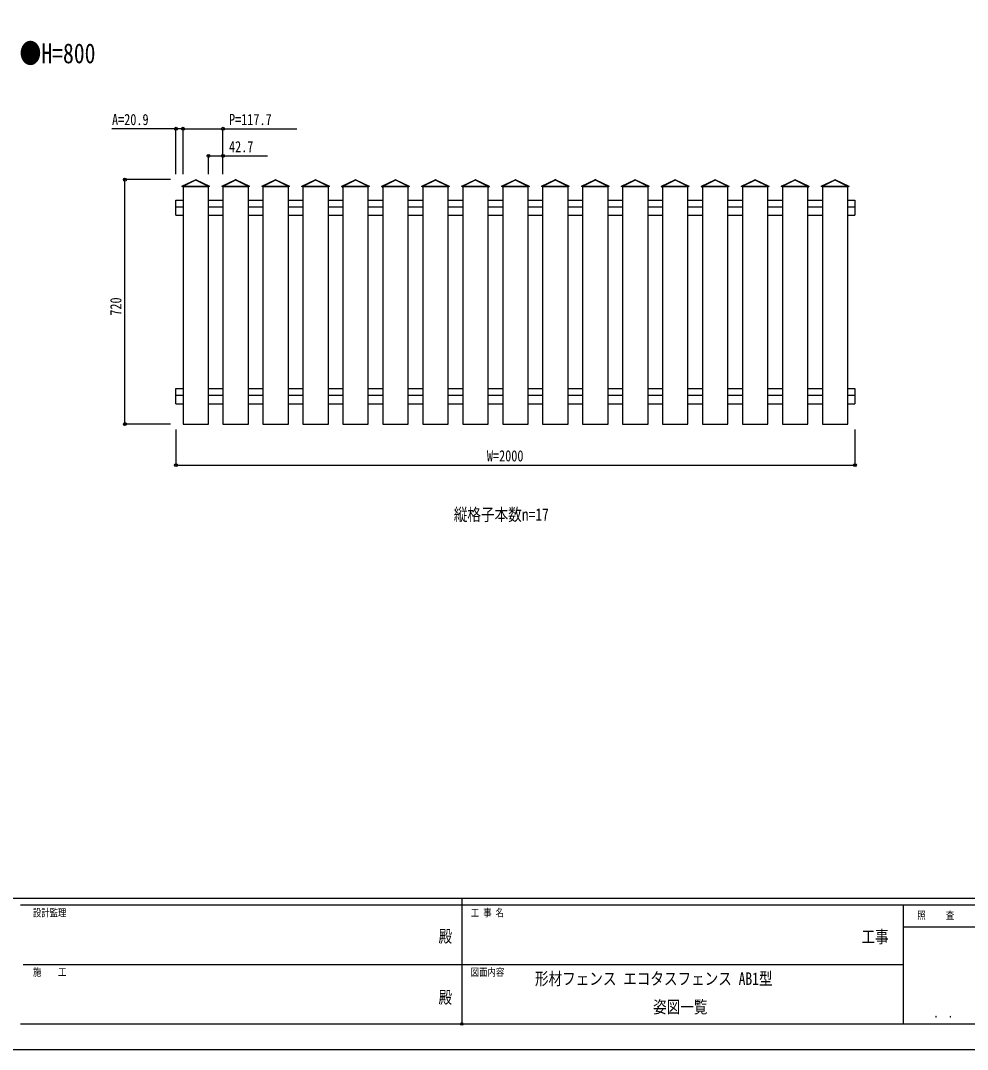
# Model space of a CAD drawing. Units: millimetres, scale not verified. Extents: x -4205 to 4205, y -2970 to 2970.
# Drawn here: x -1305 to 1484, y -2970 to 61 of the extents above; entities that cross this region are included whole.
import ezdxf
from ezdxf.enums import TextEntityAlignment as Align

# ---------------------------------------------------------------- set-up
doc = ezdxf.new("R2010")
doc.units = ezdxf.units.MM
doc.header["$LTSCALE"] = 16
doc.header["$PDMODE"] = 32
doc.header["$PDSIZE"] = 8
for name, color, linetype in [('0-1_USER1', 3, 'Continuous'), ('0-2_YKK_A1', 4, 'Continuous'), ('0-3_YKK_D', 6, 'Continuous'), ('0-4_YKK_ZWAK', 7, 'Continuous')]:
    doc.layers.add(name, color=color, linetype=linetype)
doc.styles.add('ＭＳ ゴシック', font='')
doc.styles.get('ＭＳ ゴシック').set_extended_font_data('MS Gothic')

msp = doc.modelspace()

# ---------------------------------------------------------------- linework, layer by layer
at = {"layer": '0-2_YKK_A1'}
for p, q in [((-829.43, -426.91), (-790.01, -407.81)), ((-789.36, -409.16), (-828.77, -428.26)), ((-749.07, -428.26), (-788.49, -409.16)), ((-787.83, -407.81), (-748.42, -426.91)), ((-711.73, -426.91), (-672.31, -407.81)), ((-671.66, -409.16), (-711.07, -428.26)), ((-631.37, -428.26), (-670.79, -409.16)), ((-670.13, -407.81), (-630.72, -426.91)), ((-594.03, -426.91), (-554.61, -407.81)), ((-553.96, -409.16), (-593.37, -428.26)), ((-513.67, -428.26), (-553.09, -409.16)), ((-552.43, -407.81), (-513.02, -426.91)), ((-476.23, -426.91), (-436.82, -407.81)), ((-436.16, -409.16), (-475.58, -428.26)), ((-395.87, -428.26), (-435.29, -409.16)), ((-434.64, -407.81), (-395.22, -426.91)), ((-358.53, -426.91), (-319.12, -407.81)), ((-318.46, -409.16), (-357.88, -428.26)), ((-278.17, -428.26), (-317.59, -409.16)), ((-316.94, -407.81), (-277.52, -426.91)), ((-240.83, -426.91), (-201.42, -407.81)), ((-200.76, -409.16), (-240.18, -428.26)), ((-160.47, -428.26), (-199.89, -409.16)), ((-199.24, -407.81), (-159.82, -426.91)), ((-123.13, -426.91), (-83.72, -407.81)), ((-83.06, -409.16), (-122.48, -428.26)), ((-42.77, -428.26), (-82.19, -409.16)), ((-81.54, -407.81), (-42.12, -426.91)), ((-5.43, -426.91), (33.98, -407.81)), ((34.64, -409.16), (-4.78, -428.26)), ((74.93, -428.26), (35.51, -409.16)), ((36.16, -407.81), (75.58, -426.91)), ((112.27, -426.91), (151.68, -407.81)), ((152.34, -409.16), (112.92, -428.26)), ((192.63, -428.26), (153.21, -409.16)), ((153.86, -407.81), (193.28, -426.91)), ((229.97, -426.91), (269.38, -407.81)), ((270.04, -409.16), (230.62, -428.26)), ((310.33, -428.26), (270.91, -409.16)), ((271.56, -407.81), (310.98, -426.91)), ((347.67, -426.91), (387.08, -407.81)), ((387.74, -409.16), (348.32, -428.26)), ((428.03, -428.26), (388.61, -409.16)), ((389.26, -407.81), (428.68, -426.91)), ((465.37, -426.91), (504.78, -407.81)), ((505.44, -409.16), (466.02, -428.26)), ((545.73, -428.26), (506.31, -409.16)), ((506.96, -407.81), (546.38, -426.91)), ((583.07, -426.91), (622.48, -407.81)), ((623.14, -409.16), (583.72, -428.26)), ((663.43, -428.26), (624.01, -409.16)), ((624.66, -407.81), (664.08, -426.91)), ((700.77, -426.91), (740.18, -407.81)), ((740.84, -409.16), (701.42, -428.26)), ((781.13, -428.26), (741.71, -409.16)), ((742.36, -407.81), (781.78, -426.91)), ((818.47, -426.91), (857.88, -407.81)), ((858.54, -409.16), (819.12, -428.26)), ((898.83, -428.26), (859.41, -409.16)), ((860.06, -407.81), (899.48, -426.91)), ((936.17, -426.91), (975.58, -407.81)), ((976.24, -409.16), (936.82, -428.26)), ((1016.53, -428.26), (977.11, -409.16)), ((977.76, -407.81), (1017.18, -426.91)), ((1053.87, -426.91), (1093.28, -407.81)), ((1093.94, -409.16), (1054.52, -428.26)), ((1134.23, -428.26), (1094.81, -409.16)), ((1095.46, -407.81), (1134.88, -426.91)), ((-829.04, -428.17), (-829.52, -427.18)), ((-827.32, -427.56), (-750.52, -427.56)), ((-826.33, -427.56), (-826.33, -1127.56)), ((-751.33, -427.56), (-826.33, -427.56)), ((-748.33, -427.18), (-748.8, -428.17)), ((-711.34, -428.17), (-711.82, -427.18)), ((-709.62, -427.56), (-632.82, -427.56)), ((-708.63, -427.56), (-708.63, -1127.56)), ((-633.63, -427.56), (-708.63, -427.56)), ((-630.63, -427.18), (-631.1, -428.17)), ((-593.64, -428.17), (-594.12, -427.18)), ((-591.92, -427.56), (-515.12, -427.56)), ((-590.93, -427.56), (-590.93, -1127.56)), ((-515.93, -427.56), (-590.93, -427.56)), ((-512.93, -427.18), (-513.4, -428.17)), ((-475.84, -428.17), (-476.32, -427.18)), ((-474.13, -427.56), (-397.33, -427.56)), ((-473.23, -427.56), (-473.23, -1127.56)), ((-398.23, -427.56), (-473.23, -427.56)), ((-395.13, -427.18), (-395.61, -428.17)), ((-358.14, -428.17), (-358.62, -427.18)), ((-356.43, -427.56), (-279.63, -427.56)), ((-355.53, -427.56), (-355.53, -1127.56)), ((-280.53, -427.56), (-355.53, -427.56)), ((-277.43, -427.18), (-277.91, -428.17)), ((-240.44, -428.17), (-240.92, -427.18)), ((-238.73, -427.56), (-161.93, -427.56)), ((-237.83, -427.56), (-237.83, -1127.56)), ((-162.83, -427.56), (-237.83, -427.56)), ((-159.73, -427.18), (-160.21, -428.17)), ((-122.74, -428.17), (-123.22, -427.18)), ((-121.03, -427.56), (-44.23, -427.56)), ((-120.13, -427.56), (-120.13, -1127.56)), ((-45.13, -427.56), (-120.13, -427.56)), ((-42.03, -427.18), (-42.51, -428.17)), ((-5.04, -428.17), (-5.52, -427.18)), ((-3.33, -427.56), (73.47, -427.56)), ((-2.43, -427.56), (-2.43, -1127.56)), ((72.57, -427.56), (-2.43, -427.56)), ((75.67, -427.18), (75.19, -428.17)), ((112.66, -428.17), (112.18, -427.18)), ((114.37, -427.56), (191.17, -427.56)), ((115.27, -427.56), (115.27, -1127.56)), ((190.27, -427.56), (115.27, -427.56)), ((193.37, -427.18), (192.89, -428.17)), ((230.36, -428.17), (229.88, -427.18)), ((232.07, -427.56), (308.87, -427.56)), ((232.97, -427.56), (232.97, -1127.56)), ((307.97, -427.56), (232.97, -427.56)), ((311.07, -427.18), (310.59, -428.17)), ((348.06, -428.17), (347.58, -427.18)), ((349.77, -427.56), (426.57, -427.56)), ((350.67, -427.56), (350.67, -1127.56)), ((425.67, -427.56), (350.67, -427.56)), ((428.77, -427.18), (428.29, -428.17)), ((465.76, -428.17), (465.28, -427.18)), ((467.47, -427.56), (544.27, -427.56)), ((468.37, -427.56), (468.37, -1127.56)), ((543.37, -427.56), (468.37, -427.56)), ((546.47, -427.18), (545.99, -428.17)), ((583.46, -428.17), (582.98, -427.18)), ((585.17, -427.56), (661.97, -427.56)), ((586.07, -427.56), (586.07, -1127.56)), ((661.07, -427.56), (586.07, -427.56)), ((664.17, -427.18), (663.69, -428.17)), ((701.16, -428.17), (700.68, -427.18)), ((702.87, -427.56), (779.67, -427.56)), ((703.77, -427.56), (703.77, -1127.56)), ((778.77, -427.56), (703.77, -427.56)), ((781.87, -427.18), (781.39, -428.17)), ((818.86, -428.17), (818.38, -427.18)), ((820.57, -427.56), (897.37, -427.56)), ((821.47, -427.56), (821.47, -1127.56)), ((896.47, -427.56), (821.47, -427.56)), ((899.57, -427.18), (899.09, -428.17)), ((936.56, -428.17), (936.08, -427.18)), ((938.27, -427.56), (1015.07, -427.56)), ((939.17, -427.56), (939.17, -1127.56)), ((1014.17, -427.56), (939.17, -427.56)), ((1017.27, -427.18), (1016.79, -428.17)), ((1054.26, -428.17), (1053.78, -427.18)), ((1055.97, -427.56), (1132.77, -427.56)), ((1056.87, -427.56), (1056.87, -1127.56)), ((1131.87, -427.56), (1056.87, -427.56)), ((1134.97, -427.18), (1134.49, -428.17)), ((-847.23, -467.56), (-826.33, -467.56)), ((-847.23, -487.56), (-847.23, -467.56)), ((-751.33, -467.56), (-708.63, -467.56)), ((-633.63, -467.56), (-590.93, -467.56)), ((-515.93, -467.56), (-473.23, -467.56)), ((-398.23, -467.56), (-355.53, -467.56)), ((-280.53, -467.56), (-237.83, -467.56)), ((-162.83, -467.56), (-120.13, -467.56)), ((-45.13, -467.56), (-2.43, -467.56)), ((72.57, -467.56), (115.27, -467.56)), ((190.27, -467.56), (232.97, -467.56)), ((307.97, -467.56), (350.67, -467.56)), ((425.67, -467.56), (468.37, -467.56)), ((543.37, -467.56), (586.07, -467.56)), ((661.07, -467.56), (703.77, -467.56)), ((778.77, -467.56), (821.47, -467.56)), ((896.47, -467.56), (939.17, -467.56)), ((1014.17, -467.56), (1056.87, -467.56)), ((1131.87, -467.56), (1152.77, -467.56)), ((1152.77, -467.56), (1152.77, -487.56)), ((-847.23, -487.56), (-826.33, -487.56)), ((-847.23, -512.56), (-847.23, -487.56)), ((-847.23, -512.56), (-826.33, -512.56)), ((-751.33, -487.56), (-708.63, -487.56)), ((-751.33, -512.56), (-708.63, -512.56)), ((-633.63, -487.56), (-590.93, -487.56)), ((-633.63, -512.56), (-590.93, -512.56)), ((-515.93, -487.56), (-473.23, -487.56)), ((-515.93, -512.56), (-473.23, -512.56)), ((-398.23, -487.56), (-355.53, -487.56)), ((-398.23, -512.56), (-355.53, -512.56)), ((-280.53, -487.56), (-237.83, -487.56)), ((-280.53, -512.56), (-237.83, -512.56)), ((-162.83, -487.56), (-120.13, -487.56)), ((-162.83, -512.56), (-120.13, -512.56)), ((-45.13, -487.56), (-2.43, -487.56)), ((-45.13, -512.56), (-2.43, -512.56)), ((72.57, -487.56), (115.27, -487.56)), ((72.57, -512.56), (115.27, -512.56)), ((190.27, -487.56), (232.97, -487.56)), ((190.27, -512.56), (232.97, -512.56)), ((307.97, -487.56), (350.67, -487.56)), ((307.97, -512.56), (350.67, -512.56)), ((425.67, -487.56), (468.37, -487.56)), ((425.67, -512.56), (468.37, -512.56)), ((543.37, -487.56), (586.07, -487.56)), ((543.37, -512.56), (586.07, -512.56)), ((661.07, -487.56), (703.77, -487.56)), ((661.07, -512.56), (703.77, -512.56)), ((778.77, -487.56), (821.47, -487.56)), ((778.77, -512.56), (821.47, -512.56)), ((896.47, -487.56), (939.17, -487.56)), ((896.47, -512.56), (939.17, -512.56)), ((1014.17, -487.56), (1056.87, -487.56)), ((1014.17, -512.56), (1056.87, -512.56)), ((1131.87, -487.56), (1152.77, -487.56)), ((1131.87, -512.56), (1152.77, -512.56)), ((1152.77, -487.56), (1152.77, -512.56)), ((-847.23, -1022.56), (-826.33, -1022.56)), ((-847.23, -1067.56), (-847.23, -1022.56)), ((-751.33, -1022.56), (-708.63, -1022.56)), ((-633.63, -1022.56), (-590.93, -1022.56)), ((-515.93, -1022.56), (-473.23, -1022.56)), ((-398.23, -1022.56), (-355.53, -1022.56)), ((-280.53, -1022.56), (-237.83, -1022.56)), ((-162.83, -1022.56), (-120.13, -1022.56)), ((-45.13, -1022.56), (-2.43, -1022.56)), ((72.57, -1022.56), (115.27, -1022.56)), ((190.27, -1022.56), (232.97, -1022.56)), ((307.97, -1022.56), (350.67, -1022.56)), ((425.67, -1022.56), (468.37, -1022.56)), ((543.37, -1022.56), (586.07, -1022.56)), ((661.07, -1022.56), (703.77, -1022.56)), ((778.77, -1022.56), (821.47, -1022.56)), ((896.47, -1022.56), (939.17, -1022.56)), ((1014.17, -1022.56), (1056.87, -1022.56)), ((1131.87, -1022.56), (1152.77, -1022.56)), ((1152.77, -1022.56), (1152.77, -1067.56)), ((-847.23, -1042.56), (-826.33, -1042.56)), ((-751.33, -1042.56), (-708.63, -1042.56)), ((-633.63, -1042.56), (-590.93, -1042.56)), ((-515.93, -1042.56), (-473.23, -1042.56)), ((-398.23, -1042.56), (-355.53, -1042.56)), ((-280.53, -1042.56), (-237.83, -1042.56)), ((-162.83, -1042.56), (-120.13, -1042.56)), ((-45.13, -1042.56), (-2.43, -1042.56)), ((72.57, -1042.56), (115.27, -1042.56)), ((190.27, -1042.56), (232.97, -1042.56)), ((307.97, -1042.56), (350.67, -1042.56)), ((425.67, -1042.56), (468.37, -1042.56)), ((543.37, -1042.56), (586.07, -1042.56)), ((661.07, -1042.56), (703.77, -1042.56)), ((778.77, -1042.56), (821.47, -1042.56)), ((896.47, -1042.56), (939.17, -1042.56)), ((1014.17, -1042.56), (1056.87, -1042.56)), ((1131.87, -1042.56), (1152.77, -1042.56)), ((-847.23, -1067.56), (-826.33, -1067.56)), ((-751.33, -1067.56), (-708.63, -1067.56)), ((-633.63, -1067.56), (-590.93, -1067.56)), ((-515.93, -1067.56), (-473.23, -1067.56)), ((-398.23, -1067.56), (-355.53, -1067.56)), ((-280.53, -1067.56), (-237.83, -1067.56)), ((-162.83, -1067.56), (-120.13, -1067.56)), ((-45.13, -1067.56), (-2.43, -1067.56)), ((72.57, -1067.56), (115.27, -1067.56)), ((190.27, -1067.56), (232.97, -1067.56)), ((307.97, -1067.56), (350.67, -1067.56)), ((425.67, -1067.56), (468.37, -1067.56)), ((543.37, -1067.56), (586.07, -1067.56)), ((661.07, -1067.56), (703.77, -1067.56)), ((778.77, -1067.56), (821.47, -1067.56)), ((896.47, -1067.56), (939.17, -1067.56)), ((1014.17, -1067.56), (1056.87, -1067.56)), ((1131.87, -1067.56), (1152.77, -1067.56))]:
    msp.add_line(p, q, dxfattribs=at)
for points in [[(-826.33, -1127.56), (-751.33, -1127.56), (-751.33, -427.56)], [(-708.63, -1127.56), (-633.63, -1127.56), (-633.63, -427.56)], [(-590.93, -1127.56), (-515.93, -1127.56), (-515.93, -427.56)], [(-473.23, -1127.56), (-398.23, -1127.56), (-398.23, -427.56)], [(-355.53, -1127.56), (-280.53, -1127.56), (-280.53, -427.56)], [(-237.83, -1127.56), (-162.83, -1127.56), (-162.83, -427.56)], [(-120.13, -1127.56), (-45.13, -1127.56), (-45.13, -427.56)], [(-2.43, -1127.56), (72.57, -1127.56), (72.57, -427.56)], [(115.27, -1127.56), (190.27, -1127.56), (190.27, -427.56)], [(232.97, -1127.56), (307.97, -1127.56), (307.97, -427.56)], [(350.67, -1127.56), (425.67, -1127.56), (425.67, -427.56)], [(468.37, -1127.56), (543.37, -1127.56), (543.37, -427.56)], [(586.07, -1127.56), (661.07, -1127.56), (661.07, -427.56)], [(703.77, -1127.56), (778.77, -1127.56), (778.77, -427.56)], [(821.47, -1127.56), (896.47, -1127.56), (896.47, -427.56)], [(939.17, -1127.56), (1014.17, -1127.56), (1014.17, -427.56)], [(1056.87, -1127.56), (1131.87, -1127.56), (1131.87, -427.56)]]:
    msp.add_lwpolyline(points, dxfattribs=at)
for centre, radius, start, end in [((-788.92, -410.06), 2.5, 64.142, 115.858), ((-788.92, -410.06), 1, 64.142, 115.858), ((-671.22, -410.06), 2.5, 64.142, 115.858), ((-671.22, -410.06), 1, 64.142, 115.858), ((-553.52, -410.06), 2.5, 64.142, 115.858), ((-553.52, -410.06), 1, 64.142, 115.858), ((-435.73, -410.06), 2.5, 64.142, 115.858), ((-435.73, -410.06), 1, 64.142, 115.858), ((-318.03, -410.06), 2.5, 64.142, 115.858), ((-318.03, -410.06), 1, 64.142, 115.858), ((-200.33, -410.06), 2.5, 64.142, 115.858), ((-200.33, -410.06), 1, 64.142, 115.858), ((-82.63, -410.06), 2.5, 64.142, 115.858), ((-82.63, -410.06), 1, 64.142, 115.858), ((35.07, -410.06), 2.5, 64.142, 115.858), ((35.07, -410.06), 1, 64.142, 115.858), ((152.77, -410.06), 2.5, 64.142, 115.858), ((152.77, -410.06), 1, 64.142, 115.858), ((270.47, -410.06), 2.5, 64.142, 115.858), ((270.47, -410.06), 1, 64.142, 115.858), ((388.17, -410.06), 2.5, 64.142, 115.858), ((388.17, -410.06), 1, 64.142, 115.858), ((505.87, -410.06), 2.5, 64.142, 115.858), ((505.87, -410.06), 1, 64.142, 115.858), ((623.57, -410.06), 2.5, 64.142, 115.858), ((623.57, -410.06), 1, 64.142, 115.858), ((741.27, -410.06), 2.5, 64.142, 115.858), ((741.27, -410.06), 1, 64.142, 115.858), ((858.97, -410.06), 2.5, 64.142, 115.858), ((858.97, -410.06), 1, 64.142, 115.858), ((976.67, -410.06), 2.5, 64.142, 115.858), ((976.67, -410.06), 1, 64.142, 115.858), ((1094.37, -410.06), 2.5, 64.142, 115.858), ((1094.37, -410.06), 1, 64.142, 115.858), ((-829.34, -427.09), 0.2, 115.858, 205.858), ((-828.86, -428.08), 0.2, 205.858, 295.858), ((-748.98, -428.08), 0.2, 244.142, 334.142), ((-748.51, -427.09), 0.2, 334.142, 64.142), ((-711.64, -427.09), 0.2, 115.858, 205.858), ((-711.16, -428.08), 0.2, 205.858, 295.858), ((-631.28, -428.08), 0.2, 244.142, 334.142), ((-630.81, -427.09), 0.2, 334.142, 64.142), ((-593.94, -427.09), 0.2, 115.858, 205.858), ((-593.46, -428.08), 0.2, 205.858, 295.858), ((-513.58, -428.08), 0.2, 244.142, 334.142), ((-513.11, -427.09), 0.2, 334.142, 64.142), ((-476.14, -427.09), 0.2, 115.858, 205.858), ((-475.66, -428.08), 0.2, 205.858, 295.858), ((-395.79, -428.08), 0.2, 244.142, 334.142), ((-395.31, -427.09), 0.2, 334.142, 64.142), ((-358.44, -427.09), 0.2, 115.858, 205.858), ((-357.96, -428.08), 0.2, 205.858, 295.858), ((-278.09, -428.08), 0.2, 244.142, 334.142), ((-277.61, -427.09), 0.2, 334.142, 64.142), ((-240.74, -427.09), 0.2, 115.858, 205.858), ((-240.26, -428.08), 0.2, 205.858, 295.858), ((-160.39, -428.08), 0.2, 244.142, 334.142), ((-159.91, -427.09), 0.2, 334.142, 64.142), ((-123.04, -427.09), 0.2, 115.858, 205.858), ((-122.56, -428.08), 0.2, 205.858, 295.858), ((-42.69, -428.08), 0.2, 244.142, 334.142), ((-42.21, -427.09), 0.2, 334.142, 64.142), ((-5.34, -427.09), 0.2, 115.858, 205.858), ((-4.86, -428.08), 0.2, 205.858, 295.858), ((75.01, -428.08), 0.2, 244.142, 334.142), ((75.49, -427.09), 0.2, 334.142, 64.142), ((112.36, -427.09), 0.2, 115.858, 205.858), ((112.84, -428.08), 0.2, 205.858, 295.858), ((192.71, -428.08), 0.2, 244.142, 334.142), ((193.19, -427.09), 0.2, 334.142, 64.142), ((230.06, -427.09), 0.2, 115.858, 205.858), ((230.54, -428.08), 0.2, 205.858, 295.858), ((310.41, -428.08), 0.2, 244.142, 334.142), ((310.89, -427.09), 0.2, 334.142, 64.142), ((347.76, -427.09), 0.2, 115.858, 205.858), ((348.24, -428.08), 0.2, 205.858, 295.858), ((428.11, -428.08), 0.2, 244.142, 334.142), ((428.59, -427.09), 0.2, 334.142, 64.142), ((465.46, -427.09), 0.2, 115.858, 205.858), ((465.94, -428.08), 0.2, 205.858, 295.858), ((545.81, -428.08), 0.2, 244.142, 334.142), ((546.29, -427.09), 0.2, 334.142, 64.142), ((583.16, -427.09), 0.2, 115.858, 205.858), ((583.64, -428.08), 0.2, 205.858, 295.858), ((663.51, -428.08), 0.2, 244.142, 334.142), ((663.99, -427.09), 0.2, 334.142, 64.142), ((700.86, -427.09), 0.2, 115.858, 205.858), ((701.34, -428.08), 0.2, 205.858, 295.858), ((781.21, -428.08), 0.2, 244.142, 334.142), ((781.69, -427.09), 0.2, 334.142, 64.142), ((818.56, -427.09), 0.2, 115.858, 205.858), ((819.04, -428.08), 0.2, 205.858, 295.858), ((898.91, -428.08), 0.2, 244.142, 334.142), ((899.39, -427.09), 0.2, 334.142, 64.142), ((936.26, -427.09), 0.2, 115.858, 205.858), ((936.74, -428.08), 0.2, 205.858, 295.858), ((1016.61, -428.08), 0.2, 244.142, 334.142), ((1017.09, -427.09), 0.2, 334.142, 64.142), ((1053.96, -427.09), 0.2, 115.858, 205.858), ((1054.44, -428.08), 0.2, 205.858, 295.858), ((1134.31, -428.08), 0.2, 244.142, 334.142), ((1134.79, -427.09), 0.2, 334.142, 64.142)]:
    msp.add_arc(centre, radius, start, end, dxfattribs=at)
at = {"layer": '0-3_YKK_D'}
for p, q in [((-847.23, -391.56), (-847.23, -256.56)), ((-826.33, -391.56), (-826.33, -256.56)), ((-826.33, -391.56), (-826.33, -256.56)), ((-708.63, -391.56), (-708.63, -256.56)), ((-751.33, -391.56), (-751.33, -336.56)), ((-708.63, -391.56), (-708.63, -336.56)), ((-863.23, -407.56), (-998.23, -407.56)), ((-997.23, -1127.56), (-997.23, -407.56)), ((-863.23, -1127.56), (-998.23, -1127.56)), ((-847.23, -1143.56), (-847.23, -1249.56)), ((1152.77, -1143.56), (1152.77, -1249.56)), ((-847.23, -1248.56), (1152.77, -1248.56))]:
    msp.add_line(p, q, dxfattribs=at)
for points in [[(-826.33, -257.56), (-847.23, -257.56), (-1036.23, -257.56)], [(-826.33, -257.56), (-708.63, -257.56), (-490.83, -257.56)], [(-751.33, -337.56), (-708.63, -337.56), (-577.23, -337.56)]]:
    msp.add_lwpolyline(points, dxfattribs=at)
for centre in [(-847.23, -257.56), (-826.33, -257.56), (-826.33, -257.56), (-708.63, -257.56), (-751.33, -337.56), (-708.63, -337.56), (-997.23, -407.56), (-997.23, -1127.56), (-847.23, -1248.56), (1152.77, -1248.56)]:
    msp.add_circle(centre, 4.25, dxfattribs=at)
at = {"layer": '0-4_YKK_ZWAK'}
for p, q in [((3895.02, -2525), (-3904.98, -2525)), ((-4.98, -2545), (-1304.98, -2545)), ((-4.98, -2525), (-4.98, -2895)), ((1295.02, -2545), (-4.98, -2545)), ((1985.02, -2610), (1295.02, -2610)), ((-1297.48, -2720), (-4.98, -2720)), ((-4.98, -2720), (1295.02, -2720)), ((-1304.98, -2895), (-4.98, -2895)), ((-4.98, -2895), (1295.02, -2895)), ((1295.02, -2895), (1985.02, -2895))]:
    msp.add_line(p, q, dxfattribs=at)
msp.add_lwpolyline([(-4205, -2970), (4205, -2970), (4205, 2970), (-4205, 2970)], close=True, dxfattribs=at)
msp.add_lwpolyline([(1985.02, -2545), (1295.02, -2545), (1295.02, -2895)], dxfattribs=at)
msp.add_point((-4.98, -2895), dxfattribs=at)

# ---------------------------------------------------------------- texts
at = {"layer": '0-1_USER1', "style": 'ＭＳ ゴシック', "width": 0.8}
for s, height, p in [('●H=800', 58.65, (-1307.74, -82.29)), ('縦格子本数n=17', 36.66, (-28.56, -1423.56)), ('形材フェンス エコタスフェンス AB1型', 36.66, (210.35, -2790.83)), (' 姿図一覧', 36.66, (538.35, -2874.17))]:
    msp.add_text(s, height=height, dxfattribs=at).set_placement(p, align=Align.BOTTOM_LEFT)
at = {"layer": '0-3_YKK_D', "style": 'ＭＳ ゴシック', "width": 0.8}
for s, p in [('A=20.9', (-1035.43, -256.76)), ('P=117.7', (-690.83, -256.76)), ('42.7', (-690.83, -336.76)), ('W=2000', (68.77, -1247.56))]:
    msp.add_text(s, height=32.99, dxfattribs=at).set_placement(p, align=Align.BOTTOM_LEFT)
msp.add_text('720', height=32.99, rotation=90, dxfattribs=at).set_placement((-998.03, -808.36), align=Align.BOTTOM_LEFT)
at = {"layer": '0-4_YKK_ZWAK', "style": 'ＭＳ ゴシック', "width": 0.8}
for s, height, p in [('設計監理', 21.99, (-1268.31, -2585)), ('工 事 名', 21.99, (21.27, -2585)), ('照     査', 21.99, (1336.42, -2592.5)), ('殿', 36.66, (-73.67, -2665.83)), ('工事', 36.66, (1172.33, -2667.47)), ('施\u3000\u3000工', 21.99, (-1268.31, -2760)), ('図面内容', 21.99, (21.27, -2760)), ('殿', 36.66, (-73.67, -2845.83)), ('． ．', 25.92, (1385, -2884.35))]:
    msp.add_text(s, height=height, dxfattribs=at).set_placement(p, align=Align.BOTTOM_LEFT)

doc.saveas('drawing.dxf')
